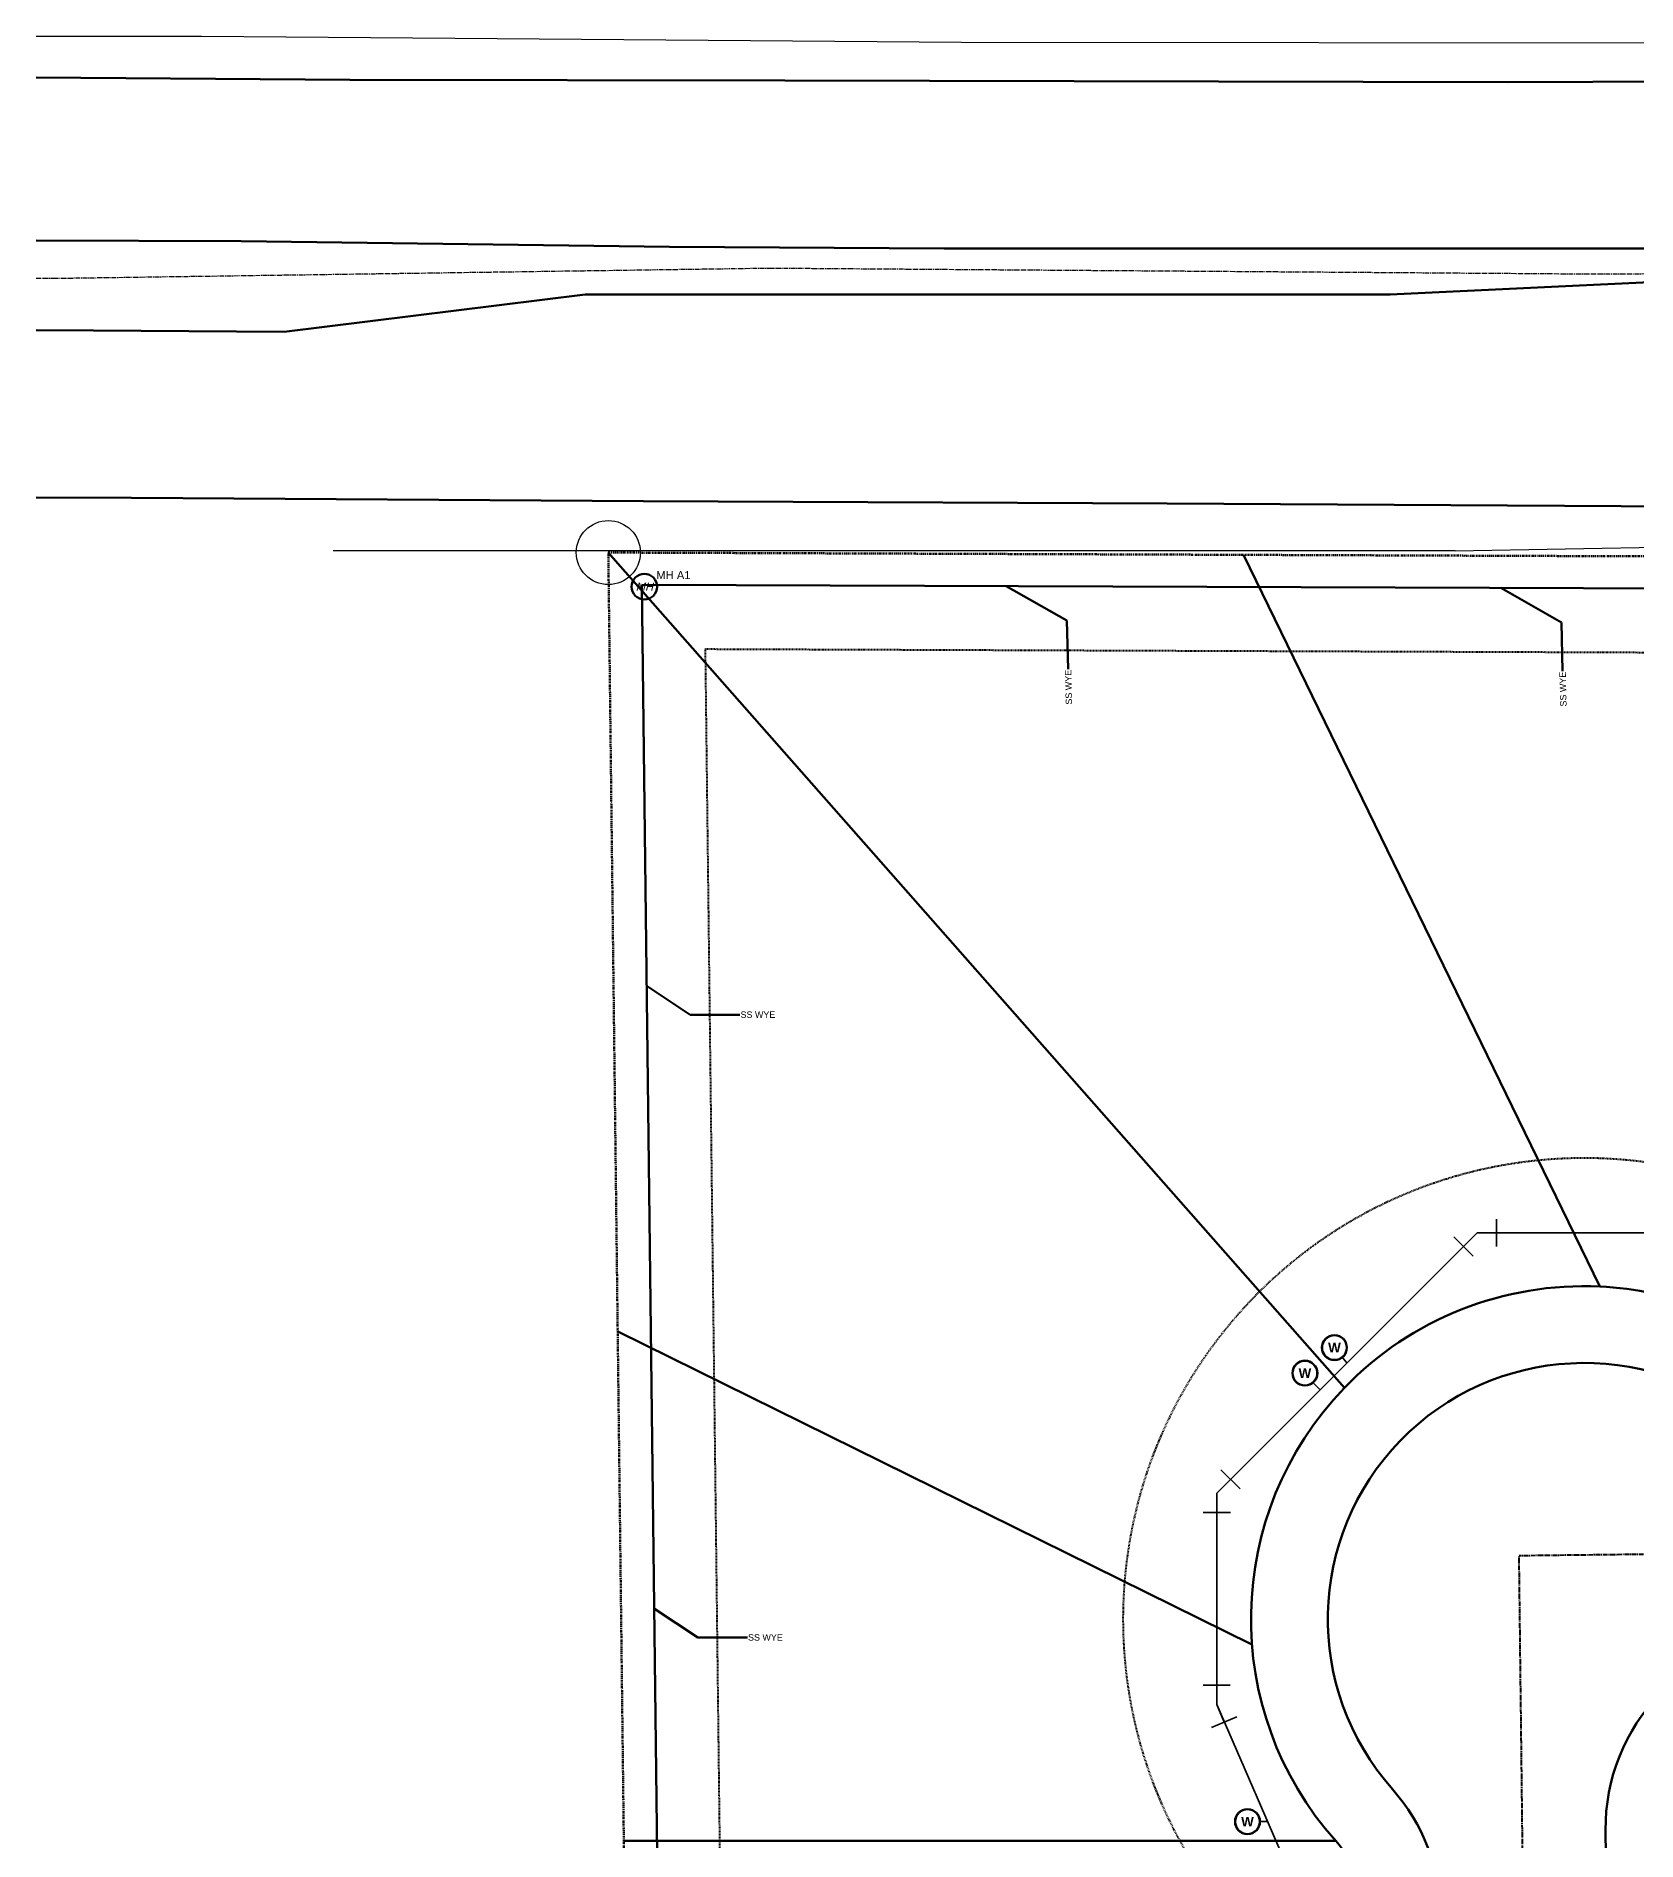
# Model space of a CAD drawing. Header units: feet. Extents: x -96 to 999, y -5 to 696.
# Drawn here: x -96.2 to 153.9, y 363.1 to 645 of the extents above; entities that cross this region are included whole.
import ezdxf
from ezdxf import colors
from ezdxf.entities.mleader import LeaderData, LeaderLine
from ezdxf.enums import TextEntityAlignment as Align
from ezdxf.math import Vec2, Vec3

# ---------------------------------------------------------------- set-up
doc = ezdxf.new("R2010")
doc.units = ezdxf.units.FT
doc.header["$MEASUREMENT"] = 0
for name, pattern in [('AutoCAD_Module2$0$BORDER2', [0.875, 0.25, -0.125, 0.25, -0.125, 0, -0.125]), ('CENTER2', [1.125, 0.75, -0.125, 0.125, -0.125]), ('HIDDEN2', [0.1875, 0.125, -0.0625])]:
    doc.linetypes.add(name, pattern=pattern)
doc.layers.get('0').update_dxf_attribs({"plot": 0})
for name, color, linetype, lineweight in [('AutoCAD_Module2$0$BOUNDARY', 7, 'AutoCAD_Module2$0$BORDER2', 90), ('BUILDINGLINE', 6, 'HIDDEN2', 40), ('EASEMENT', 3, 'HIDDEN2', 40), ('LOTLINES', 231, 'Continuous', 60), ('ROW', 5, 'Continuous', 80), ('SEWERLINE', 33, 'linetype-1', 60), ('STREET', 254, 'Continuous', 60), ('WATERLINE', 4, 'Continuous', 35), ('X-ROAD-CL', 2, 'CENTER2', 40), ('X-SIDEWALK', 131, 'Continuous', 30), ('X-STREET', 157, 'Continuous', 60), ('X-STREET-CL', 2, 'CENTER2', 30)]:
    doc.layers.add(name, color=color, linetype=linetype, lineweight=lineweight)
doc.layers.add('AutoCAD_Module2$0$ENDPOINT', color=1, linetype='Continuous')
doc.styles.add('EXISTING', font='arial.ttf', dxfattribs={"oblique": 15})
doc.styles.add('PROPOSED', font='arialbd.ttf', dxfattribs={"height": 2.5})
doc.styles.get("Standard").update_dxf_attribs({"font": 'arial.ttf'})
doc.linetypes.add('linetype-1', pattern='A,2.5,-0.1,["SS",Standard,S=0.1,R=0,X=-0.05,Y=-0.05],-0.2', length=2.8)

# ---------------------------------------------------------------- blocks, each defined once
blk = doc.blocks.new('45')
for p, q in [((2.11, 3.04), (-2.11, 3.03)), ((0, 3.03), (0, 0)), ((2.12, -2.12), (0, 0)), ((3.63, -0.61), (0.62, -3.63))]:
    blk.add_line(p, q)
blk = doc.blocks.new('225')
for p, q in [((-3.12, 1.96), (0.82, 3.59)), ((-1.15, 2.77), (0, 0)), ((0, 0), (0, -3)), ((-2.11, -3), (2.11, -3))]:
    blk.add_line(p, q)
blk = doc.blocks.new('WM-P')
h = blk.add_hatch(color=256)
h.dxf.hatch_style = 1
h.paths.add_polyline_path([(2, 0, 1), (-2, 0, 1)])
h.paths.add_polyline_path([(-1.88, 0, -1), (1.88, 0, -1)], flags=16)
h.paths.add_polyline_path([(-1.49, 0.51, -1), (1.49, -0.51, -1)], flags=0)
h.paths.add_polyline_path([(-1.36, -1.13), (1.36, -1.13), (1.36, 1.12), (-1.36, 1.12)], flags=8)
for radius in [2, 1.88]:
    blk.add_circle((0, 0), radius)
at = {"style": 'PROPOSED'}
blk.add_text('W', height=1.5, dxfattribs=at).set_placement((0, 0), align=Align.MIDDLE_CENTER)
blk = doc.blocks.new('MH-E')
blk.add_circle((0, 0), 2)
at = {"style": 'EXISTING', "oblique": 15}
blk.add_text('MH', height=1.25, dxfattribs=at).set_placement((0, 0), align=Align.MIDDLE_CENTER)
blk = doc.blocks.new('_None')

msp = doc.modelspace()

# ---------------------------------------------------------------- linework, layer by layer
at = {"layer": 'AutoCAD_Module2$0$BOUNDARY'}
for p, q in [((0, 0), (-6.79, 564.38)), ((-6.79, 564.38), (443.27, 562.74))]:
    msp.add_line(p, q, dxfattribs=at)
at = {"layer": 'AutoCAD_Module2$0$ENDPOINT'}
msp.add_circle((-6.79, 564.38), 5, dxfattribs=at)
at = {"layer": 'BUILDINGLINE'}
msp.add_arc((145.59, 397.79), 72, 50.8327, 221.1786, dxfattribs=at)
at = {"layer": 'EASEMENT'}
for p, q in [((8.39, 549.32), (381, 547.97)), ((14.88, 10.17), (8.39, 549.32))]:
    msp.add_line(p, q, dxfattribs=at)
at = {"layer": 'LOTLINES'}
for p, q in [((-6.79, 564.38), (108.17, 433.9)), ((148.05, 449.73), (92.41, 564.02)), ((93.74, 393.83), (-5.33, 442.72)), ((106.81, 363.14), (-4.37, 363.14))]:
    msp.add_line(p, q, dxfattribs=at)
at = {"layer": 'ROW'}
for centre, radius, start, end in [((145.59, 397.79), 52, 87.2832, 136.0133), ((145.59, 397.79), 52, 50.2449, 87.2832), ((145.59, 397.79), 52, 136.0133, 221.7817), ((93.39, 351.15), 18, 0.4992, 41.7817)]:
    msp.add_arc(centre, radius, start, end, dxfattribs=at)
at = {"layer": 'SEWERLINE'}
for p, q in [((5.12, 5.05), (-1.55, 559.36)), ((-1.55, 559.36), (431.07, 557.78))]:
    msp.add_line(p, q, dxfattribs=at)
at = {"layer": 'STREET'}
msp.add_line((151.12, 180.84), (148.97, 364.83), dxfattribs=at)
for centre, radius, start, end in [((145.59, 397.79), 40, 50.103, 221.594), ((178.97, 365.18), 30, 90.6689, 180.6689), ((93.23, 351.32), 30, 0.5881, 41.594)]:
    msp.add_arc(centre, radius, start, end, dxfattribs=at)
at = {"layer": 'WATERLINE'}
for p, q in [((88.25, 417.46), (128.91, 458.12)), ((128.91, 458.12), (169.97, 458.12)), ((108.58, 437.79), (107.8, 438.74)), ((103.29, 434.68), (104.38, 433.59)), ((88.25, 384.46), (88.25, 417.46)), ((107.48, 340.23), (88.25, 384.46)), ((95.04, 366.15), (96.21, 366.15))]:
    msp.add_line(p, q, dxfattribs=at)
at = {"layer": 'X-ROAD-CL'}
for p in [(647.62, 413.65), (647.62, 413.65), (138.62, 137.69)]:
    msp.add_line(p, (135.47, 407.67), dxfattribs=at)
at = {"layer": 'X-SIDEWALK'}
for p, q in [((-96.16, 645.05, 1150.96), (-70.35, 645.05, 1150.96)), ((-70.35, 645.05, 1150.96), (48.39, 644.11, 1154.02)), ((48.39, 644.11, 1154.02), (180.59, 644, 1155.55)), ((125.49, 564.63, 1155.43), (-49.79, 564.63, 1155.43)), ((125.49, 564.63, 1155.43), (203.07, 566.05, 1155.99))]:
    msp.add_line(p, q, dxfattribs=at)
at = {"layer": 'X-STREET'}
for p, q in [((-96.16, 638.59, 1152.2), (-47.17, 638.2, 1152.8)), ((-47.17, 638.2, 1152.8), (20.77, 638.12, 1154)), ((20.77, 638.12, 1154), (133.7, 637.87, 1154.79)), ((133.7, 637.87, 1154.79), (260.63, 638.2, 1156.72)), ((-64.13, 613, 1152.3), (-96.16, 613.12, 1152.09)), ((2.76, 612.13, 1153.87), (-64.13, 613, 1152.3)), ((45.64, 611.86, 1155.54), (2.76, 612.13, 1153.87)), ((170.64, 611.86, 1155.54), (45.64, 611.86, 1155.54)), ((115.34, 604.68, 1153.79), (164.45, 607, 1155.51)), ((-57.44, 598.86, 1152.42), (-10.42, 604.68, 1153.79)), ((-10.42, 604.68, 1153.79), (45.19, 604.68, 1153.79)), ((45.19, 604.68, 1153.79), (115.34, 604.68, 1153.79)), ((-96.16, 599.1, 1151.99), (-87.21, 599.07, 1152.02)), ((-87.21, 599.07, 1152.02), (-57.44, 598.86, 1152.42)), ((-96.16, 573, 1151.94), (-81.24, 572.95, 1151.96)), ((-81.24, 572.95, 1151.96), (-1.3, 572.42, 1153.9)), ((-1.3, 572.42, 1153.9), (80.48, 572.06, 1153.99)), ((80.48, 572.06, 1153.99), (164.32, 571.53, 1155.98))]:
    msp.add_line(p, q, dxfattribs=at)
at = {"layer": 'X-STREET-CL'}
for p, q in [((-96.16, 607.22, 1150.47), (-93.4, 607.22, 1150.47)), ((-93.4, 607.22, 1150.47), (18.31, 608.82, 1153.89)), ((18.31, 608.82, 1153.89), (144.46, 607.92, 1155.17)), ((144.46, 607.92, 1155.17), (263.86, 608.15, 1156.88))]:
    msp.add_line(p, q, dxfattribs=at)

# ---------------------------------------------------------------- block references
at = {"layer": 'SEWERLINE'}
msp.add_blockref('MH-E', (-1.16, 559.05), dxfattribs=at)
at = {"layer": 'WATERLINE'}
for name, p, rotation in [('45', (128.91, 458.12), 270.0000000000002), ('45', (88.25, 417.46), 315.0000000000006), ('225', (88.25, 384.46), 180)]:
    msp.add_blockref(name, p, dxfattribs=dict(at, rotation=rotation))
for p in [(106.62, 440.19), (102.01, 436.21), (93.04, 366.15)]:
    msp.add_blockref('WM-P', p, dxfattribs=at)

# ---------------------------------------------------------------- texts
at = {"layer": 'SEWERLINE', "insert": (0.71, 561.48), "char_height": 1.25, "attachment_point": 1}
msp.add_mtext_dynamic_manual_height_columns('MH A1', width=6.2105, gutter_width=1, heights=[0], dxfattribs=at)

# ---------------------------------------------------------------- leaders
at = {"layer": 'SEWERLINE'}
ml = msp.add_multileader_mtext('Standard', dxfattribs=at)
ml.set_content('SS WYE', color=256)
ml.set_leader_properties(color=256, linetype='ByLayer', lineweight=-1)
ml.set_arrow_properties(name='NONE')
ml.build(insert=Vec2(0, 0))
ml.multileader.update_dxf_attribs({"dogleg_length": 0.36, "arrow_head_size": 1.5})
ctx = ml.context
ctx.base_point, ctx.char_height, ctx.arrow_head_size, ctx.landing_gap_size, ctx.plane_origin, ctx.plane_x_axis, ctx.plane_y_axis = Vec3(65.16, 540.68), 1, 1.5, 0.09, Vec3(47.5, 529.54), Vec3(-0.024137, 0.999709), Vec3(-0.999709, -0.024137)
ctx.text_align_type = 2
notes = []
notes.append((ctx, [(1, (1, 1, 0), (64.84, 553.75), (0.024137, -0.999709), 7.59, [(0, [(55.36, 559.15)], 0, [])])]))
ctx.mtext.insert, ctx.mtext.text_direction, ctx.mtext.rotation, ctx.mtext.alignment, ctx.mtext.flow_direction = Vec3(64.52, 546.05), Vec3(-0.024137, 0.999709), 1.594935, 3, 5
ml = msp.add_multileader_mtext('Standard', dxfattribs=at)
ml.set_content('SS WYE', color=256)
ml.set_leader_properties(color=256, linetype='ByLayer', lineweight=-1)
ml.set_arrow_properties(name='NONE')
ml.build(insert=Vec2(0, 0))
ml.multileader.update_dxf_attribs({"dogleg_length": 0.36, "arrow_head_size": 1.5})
ctx = ml.context
ctx.base_point, ctx.char_height, ctx.arrow_head_size, ctx.landing_gap_size, ctx.plane_origin, ctx.plane_x_axis, ctx.plane_y_axis = Vec3(142.39, 540.38), 1, 1.5, 0.09, Vec3(124.73, 529.24), Vec3(-0.024137, 0.999709), Vec3(-0.999709, -0.024137)
ctx.text_align_type = 2
notes.append((ctx, [(1, (1, 1, 0), (142.07, 553.45), (0.024137, -0.999709), 7.59, [(0, [(132.59, 558.85)], 0, [])])]))
ctx.mtext.insert, ctx.mtext.text_direction, ctx.mtext.rotation, ctx.mtext.alignment, ctx.mtext.flow_direction = Vec3(141.75, 545.75), Vec3(-0.024137, 0.999709), 1.594935, 3, 5
ml = msp.add_multileader_mtext('Standard', dxfattribs=at)
ml.set_content('SS WYE', color=256)
ml.set_leader_properties(color=256, linetype='ByLayer', lineweight=-1)
ml.set_arrow_properties(name='NONE')
ml.build(insert=Vec2(0, 0))
ml.multileader.update_dxf_attribs({"dogleg_length": 0.36, "arrow_head_size": 1.5})
ctx = ml.context
ctx.base_point, ctx.char_height, ctx.arrow_head_size, ctx.landing_gap_size, ctx.plane_origin = Vec3(13.77, 492.19), 1, 1.5, 0.09, Vec3(-0.73, 496.66)
notes.append((ctx, [(0, (1, 1, 0), (6.01, 492.19), (1, 0), 7.76, [(0, [(-0.73, 496.66)], 0, [])])]))
ctx.mtext.insert, ctx.mtext.flow_direction = Vec3(13.86, 492.7), 5
ml = msp.add_multileader_mtext('Standard', dxfattribs=at)
ml.set_content('SS WYE', color=256)
ml.set_leader_properties(color=256, linetype='ByLayer', lineweight=-1)
ml.set_arrow_properties(name='NONE')
ml.build(insert=Vec2(0, 0))
ml.multileader.update_dxf_attribs({"dogleg_length": 0.36, "arrow_head_size": 1.5})
ctx = ml.context
ctx.base_point, ctx.char_height, ctx.arrow_head_size, ctx.landing_gap_size, ctx.plane_origin = Vec3(14.94, 394.92), 1, 1.5, 0.09, Vec3(0.44, 399.39)
notes.append((ctx, [(0, (1, 1, 0), (7.18, 394.92), (1, 0), 7.76, [(0, [(0.44, 399.39)], 0, [])])]))
ctx.mtext.insert, ctx.mtext.flow_direction = Vec3(15.03, 395.43), 5
for ctx, leaders in notes:
    for number, flags, end, landing, length, lines in leaders:
        leader = LeaderData()
        leader.index, (leader.has_last_leader_line, leader.has_dogleg_vector, leader.attachment_direction) = number, flags
        leader.last_leader_point, leader.dogleg_vector, leader.dogleg_length = Vec3(end), Vec3(landing), length
        for number, points, colour, breaks in lines:
            line = LeaderLine()
            line.index, line.vertices, line.color, line.breaks = number, Vec3.list(points), colors.encode_raw_color(colour), breaks
            leader.lines.append(line)
        ctx.leaders.append(leader)

doc.saveas('drawing.dxf')
